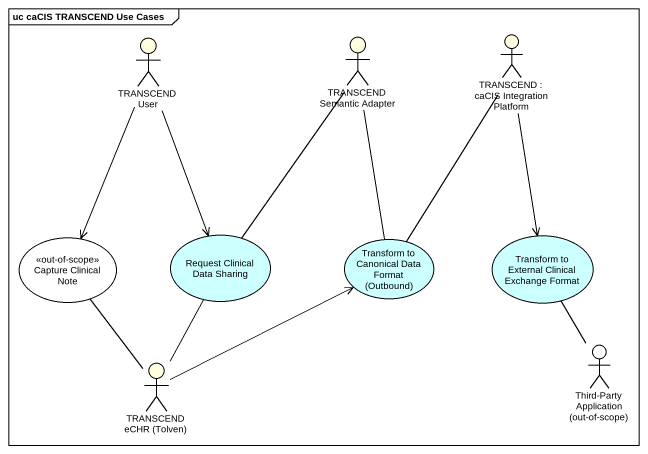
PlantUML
@startuml
mainframe uc caCIS TRANSCEND Use Cases
actor "TRANSCEND Semantic Adapter" as TRANSCEND_Semantic_Adapter #FFFFE0
actor "TRANSCEND : caCIS Integration Platform" as TRANSCEND #FFFFE0
actor "TRANSCEND User" as TRANSCEND_User #FFFFE0
usecase "Capture Clinical Note" as Capture_Clinical_Note <<out-of-scope>> #FFFFFF
usecase "Request Clinical Data Sharing" as Request_Clinical_Data #CCFFFF
usecase "Transform to Canonical Data Format (Outbound)" as Transform_to_Canonical_Data #CCFFFF
usecase "Transform to External Clinical Exchange Format" as Transform_to_External #CCFFFF
actor "Third-Party Application (out-of-scope)" as Third_Party_Application_out #FFFFFF
actor "TRANSCEND eCHR (Tolven)" as TRANSCEND_eCHR_Tolven #FFFFE0
TRANSCEND_Semantic_Adapter -- Request_Clinical_Data
TRANSCEND_Semantic_Adapter -- Transform_to_Canonical_Data
TRANSCEND -- Transform_to_Canonical_Data
TRANSCEND --> Transform_to_External
TRANSCEND_User --> Capture_Clinical_Note
TRANSCEND_User --> Request_Clinical_Data
Third_Party_Application_out -up- Transform_to_External
TRANSCEND_eCHR_Tolven -up- Capture_Clinical_Note
TRANSCEND_eCHR_Tolven -up- Request_Clinical_Data
TRANSCEND_eCHR_Tolven -right-> Transform_to_Canonical_Data
@enduml
